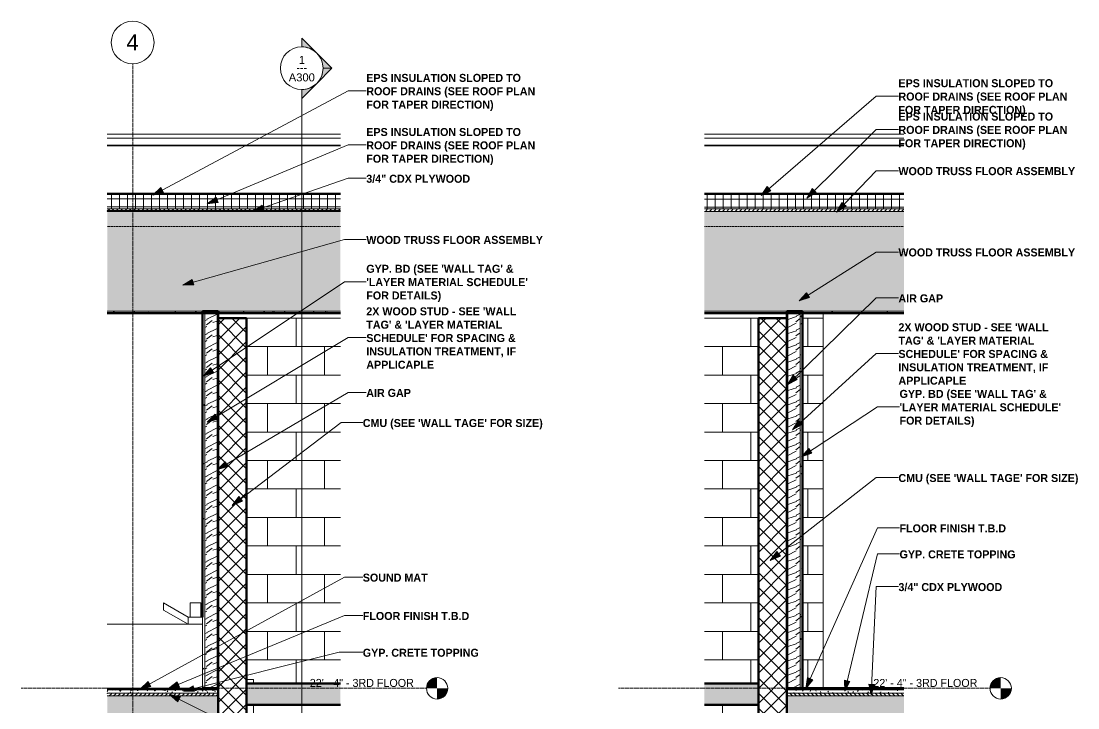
# Model space of a CAD drawing. Header units: inches. Extents: x 2031 to 2895, y -160 to 455.
# Drawn here: x 2193.4 to 2490.4, y 262.5 to 455.4 of the extents above; entities that cross this region are included whole.
import ezdxf

# ---------------------------------------------------------------- set-up
doc = ezdxf.new("R2010")
doc.units = ezdxf.units.IN
doc.header["$MEASUREMENT"] = 0
doc.linetypes.add('Aligning Line 1_8_', pattern=[0.25, 0.125, -0.125])
doc.linetypes.add('Grid Line 1_2_', pattern=[0.875, 0.5, -0.125, 0.125, -0.125])
for name, color, linetype, lineweight in [('0-2', 55, 'Continuous', 9), ('0-4', 50, 'Continuous', 5), ('A-FLOR-1', 8, 'Continuous', 5), ('A-FLOR-2', 31, 'Continuous', 5), ('A-FLOR-4', 192, 'Continuous', 70), ('A-FLOR-6', 9, 'Continuous', 18), ('A-FLOR-7', 250, 'Continuous', 70), ('A-FLOR-LEVL', 51, 'Continuous', 9), ('A-FLOR-LEVL-1', 51, 'Grid Line 1_2_', 9), ('A-FLOR-MCUT', 51, 'Continuous', 18), ('A-FLOR-PATT-1', 8, 'Continuous', 9), ('A-ROOF', 132, 'Continuous', 18), ('A-ROOF-1', 252, 'Continuous', 18), ('A-ROOF-2', 31, 'Continuous', 5), ('A-ROOF-3', 132, 'Continuous', 70), ('A-ROOF-PATT-1', 132, 'Continuous', 9), ('A-WALL-4', 135, 'Continuous', 18), ('A-WALL-7', 252, 'Continuous', 18), ('A-WALL-8', 250, 'Continuous', 70), ('A-WALL-9', 10, 'Continuous', 18), ('A-WALL-PATT-1', 55, 'Continuous', 9), ('A-WALL-PATT-3', 253, 'Continuous', 9), ('A-WALL-PATT-4', 7, 'Continuous', 9), ('A-WALL-PATT-5', 45, 'Continuous', 9), ('G-ANNO-SYMB', 111, 'Aligning Line 1_8_', 9), ('G-ANNO-SYMB-1', 111, 'Continuous', 9), ('G-ANNO-TEXT', 231, 'Continuous', 9), ('P-SANR-FIXT-1', 55, 'Continuous', 9), ('S-GRID-1', 1, 'Grid Line 1_2_', 9), ('S-GRID-IDEN', 1, 'Continuous', 9), ('S-STRS-1', 7, 'Continuous', 9)]:
    doc.layers.add(name, color=color, linetype=linetype, lineweight=lineweight)
doc.styles.add('Arial', font='arial.ttf', dxfattribs={"height": 2.25})
doc.styles.add('Arial_1', font='arial.ttf', dxfattribs={"height": 4.5})
doc.styles.add('Century Gothic', font='ufonts.com_century-gothic.ttf', dxfattribs={"height": 2.25})
doc.styles.add('Century Gothic_B', font='GOTHICB.TTF', dxfattribs={"height": 2.25})
pattern_1 = [(0, (2981.5303, 59.024), (0, 1.2), []), (315, (2981.5303, 59.024), (1.1992531, 0), [1.696, -1.696]), (45, (2981.5303, 59.024), (1.1992531, 0), [1.696, -1.696])]
pattern_2 = [(0, (3130.9578, 67.914), (0, 1.2), []), (315, (3130.9578, 67.914), (1.1992531, 0), [1.696, -1.696]), (45, (3130.9578, 67.914), (1.1992531, 0), [1.696, -1.696])]
pattern_3 = [(0, (2414.476, -52), (0, 8), []), (90, (2414.476, -52), (-8, 8), [8, -8])]

# ---------------------------------------------------------------- blocks, each defined once
blk = doc.blocks.new('Bath Tub - Maestro - 60_x30_-1352617-WALL SECTION - NORTH_SOUTH - LOOKING WEST - Callout 3')
at = {"layer": 'P-SANR-FIXT-1'}
for p, q in [((2509.01, 24), (2509.01, 22)), ((2515.95, 20), (2509.01, 24)), ((2516.45, 24), (2516.45, 20)), ((2516.45, 24), (2519.45, 24)), ((2519.45, 20), (2519.45, 24)), ((2509.01, 22), (2515.95, 18)), ((2493.16, 18), (2519.95, 18)), ((2515.95, 20), (2519.95, 20)), ((2515.95, 20), (2515.95, 18)), ((2519.95, 18), (2519.95, 20)), ((2519.95, 0), (2519.95, 18)), ((2519.95, 0), (2493.16, 0))]:
    blk.add_line(p, q, dxfattribs=at)
blk = doc.blocks.new('CTR - 1st Phase - Unit Layouts_rvt-2-WALL SECTION - NORTH_SOUTH - LOOKING WEST - Callout 3')
at = {"layer": '0-2'}
for p in [(0, 268), (0, 136), (0, 0)]:
    blk.add_blockref('Bath Tub - Maestro - 60_x30_-1352617-WALL SECTION - NORTH_SOUTH - LOOKING WEST - Callout 3', p, dxfattribs=at)
blk = doc.blocks.new('CTR - 1st Phase - Common Walls_rvt-2-WALL SECTION - NORTH_SOUTH - LOOKING WEST - Callout 3')
at = {"layer": 'A-WALL-7'}
blk.add_hatch(color=256, dxfattribs=at).paths.add_polyline_path([(2524.32, 268), (2524.32, 373.37), (2524.07, 373.37), (2524.07, 268)], flags=0)
at = {"layer": 'A-WALL-PATT-3'}
h = blk.add_hatch(dxfattribs=at)
h.set_pattern_fill('FP_16', color=256, style=0, pattern_type=2)
h.set_pattern_definition([(216.87, (3258.706, 63.023), (11.9951857, 7.9964214), [1.999, -17.993]), (206.565, (3261.105, 61.823), (-3.998093, -3.998086), [4.47, -4.47]), (198.435, (3261.105, 59.824), (-7.9970804, -3.9980748), [2.529, -10.115])])
h.paths.add_polyline_path([(2520.57, 268), (2524.07, 268), (2524.07, 373.37), (2520.57, 373.37), (2520.57, 272.39)], flags=0)
at = {"layer": 'A-WALL-PATT-4'}
h = blk.add_hatch(dxfattribs=at)
h.set_pattern_fill('FP_1', color=256, style=0, pattern_type=2)
h.set_pattern_definition([(0, (3257.106, 59.024), (7.68, 1.92), [0.317, -5.443, 0.317, -5.443, -30.72]), (0, (3257.106, 59.024), (7.68, 1.92), [-11.52, 0.317, -11.203, 0.317, -5.443, -13.44]), (0, (3257.106, 59.024), (7.68, 1.92), [-28.8, 0.317, -3.523, 0.317, -9.283]), (120, (3259.986, 59.984), (-5.502769, 5.691075), [0.317, -5.443, 0.317, -5.443, -30.72]), (120, (3259.986, 59.984), (-5.502769, 5.691075), [-11.52, 0.317, -11.203, 0.317, -5.443, -13.44]), (120, (3259.986, 59.984), (-5.502769, 5.691075), [-28.8, 0.317, -3.523, 0.317, -9.283]), (240, (3260.946, 63.824), (-2.177231, -7.611075), [0.317, -5.443, 0.317, -5.443, -30.72]), (240, (3260.946, 63.824), (-2.177231, -7.611075), [-11.52, 0.317, -11.203, 0.317, -5.443, -13.44]), (240, (3260.946, 63.824), (-2.177231, -7.611075), [-28.8, 0.317, -3.523, 0.317, -9.283])])
h.paths.add_polyline_path([(2519.95, 268), (2520.57, 268), (2520.57, 373.37), (2519.95, 373.37), (2519.95, 268.73)], flags=0)
at = {"layer": 'A-WALL-8'}
for p, q in [((2519.95, 374), (2519.95, 288)), ((2524.32, 374), (2519.95, 374)), ((2524.32, 268), (2524.32, 374)), ((2519.95, 268), (2524.32, 268))]:
    blk.add_line(p, q, dxfattribs=at)
at = {"layer": 'A-WALL-9'}
for p, q in [((2520.57, 268), (2520.57, 374)), ((2524.07, 268), (2524.07, 374))]:
    blk.add_line(p, q, dxfattribs=at)
blk = doc.blocks.new('CTR - 1st Phase -Stairs _ Elevators_rvt-2-WALL SECTION - NORTH_SOUTH - LOOKING WEST - Callout 3')
at = {"layer": 'A-FLOR-6'}
blk.add_hatch(color=256, dxfattribs=at).paths.add_polyline_path([(2558.7, 263.37), (2558.7, 269.37), (2532.32, 269.37), (2532.32, 263.37)], flags=0)
at = {"layer": 'A-WALL-PATT-5'}
h = blk.add_hatch(dxfattribs=at)
h.set_pattern_fill('FP_18', color=256, style=0, pattern_type=2)
h.set_pattern_definition([(45, (3257.106, 59.024), (-2.12132, 2.12132), []), (135, (3257.106, 59.024), (-2.12132, -2.12132), [])])
h.paths.add_polyline_path([(2532.32, -4), (2532.32, 372), (2524.32, 372), (2524.32, -4), (2525.93, -4)], flags=0)
at = {"layer": 'A-FLOR-7'}
for p, q in [((2558.7, 269.37), (2532.32, 269.37)), ((2532.32, 269.37), (2532.32, 263.37)), ((2532.32, 263.37), (2558.7, 263.37))]:
    blk.add_line(p, q, dxfattribs=at)
at = {"layer": 'A-WALL-8'}
for p, q in [((2532.32, 372), (2524.32, 372)), ((2524.32, 372), (2524.32, -4)), ((2532.32, -4), (2532.32, 372))]:
    blk.add_line(p, q, dxfattribs=at)
at = {"layer": 'S-STRS-1'}
for p, q in [((2534.32, 270.46), (2532.32, 270.46)), ((2534.32, 269.37), (2534.32, 270.46)), ((2534.32, 260), (2534.32, 263.37))]:
    blk.add_line(p, q, dxfattribs=at)
blk = doc.blocks.new('Basic Wall _ EXT - FIBER CEMENT - SMALL - ___-2145937-WALL SECTION - NORTH_SOUTH - LOOKING WEST - Callout 3')
at = {"layer": 'A-WALL-4'}
for p, q in [((2558.7, 423.66), (2493.16, 423.66)), ((2493.16, 422.6), (2558.7, 422.6)), ((2493.16, 420.57), (2558.7, 420.57)), ((2493.16, 420.42), (2558.7, 420.42))]:
    blk.add_line(p, q, dxfattribs=at)
blk = doc.blocks.new('CTR - 1st Phase - Common Walls_rvt-3-WALL SECTION - NORTH_SOUTH - LOOKING WEST - Callout 4')
at = {"layer": 'A-WALL-7'}
blk.add_hatch(color=256, dxfattribs=at).paths.add_polyline_path([(2636.57, 268), (2636.57, 373.37), (2636.32, 373.37), (2636.32, 268)], flags=0)
at = {"layer": 'A-WALL-PATT-3'}
h = blk.add_hatch(dxfattribs=at)
h.set_pattern_fill('FP_23', color=256, style=0, pattern_type=2)
h.set_pattern_definition([(216.87, (3360.318, 71.912), (11.9951857, 7.9964214), [1.999, -17.993]), (206.565, (3362.717, 70.713), (-3.998093, -3.998086), [4.47, -4.47]), (198.435, (3362.717, 68.714), (-7.9970804, -3.9980748), [2.529, -10.115])])
h.paths.add_polyline_path([(2640.07, 268), (2640.07, 373.37), (2636.57, 373.37), (2636.57, 268), (2639.63, 268)], flags=0)
at = {"layer": 'A-WALL-PATT-4'}
h = blk.add_hatch(dxfattribs=at)
h.set_pattern_fill('FP_19', color=256, style=0, pattern_type=2)
h.set_pattern_definition([(0, (3358.718, 67.914), (7.68, 1.92), [0.317, -5.443, 0.317, -5.443, -30.72]), (0, (3358.718, 67.914), (7.68, 1.92), [-11.52, 0.317, -11.203, 0.317, -5.443, -13.44]), (0, (3358.718, 67.914), (7.68, 1.92), [-28.8, 0.317, -3.523, 0.317, -9.283]), (120, (3361.598, 68.874), (-5.502769, 5.691075), [0.317, -5.443, 0.317, -5.443, -30.72]), (120, (3361.598, 68.874), (-5.502769, 5.691075), [-11.52, 0.317, -11.203, 0.317, -5.443, -13.44]), (120, (3361.598, 68.874), (-5.502769, 5.691075), [-28.8, 0.317, -3.523, 0.317, -9.283]), (240, (3362.558, 72.714), (-2.177231, -7.611075), [0.317, -5.443, 0.317, -5.443, -30.72]), (240, (3362.558, 72.714), (-2.177231, -7.611075), [-11.52, 0.317, -11.203, 0.317, -5.443, -13.44]), (240, (3362.558, 72.714), (-2.177231, -7.611075), [-28.8, 0.317, -3.523, 0.317, -9.283])])
h.paths.add_polyline_path([(2640.07, 268), (2640.7, 268), (2640.7, 373.37), (2640.07, 373.37), (2640.07, 282.97)], flags=0)
at = {"layer": 'A-WALL-8'}
for p, q in [((2640.7, 374), (2636.32, 374)), ((2636.32, 374), (2636.32, 268)), ((2640.7, 268), (2640.7, 374)), ((2636.32, 268), (2640.7, 268))]:
    blk.add_line(p, q, dxfattribs=at)
at = {"layer": 'A-WALL-9'}
for p, q in [((2636.57, 374), (2636.57, 268)), ((2640.07, 374), (2640.07, 268))]:
    blk.add_line(p, q, dxfattribs=at)
blk = doc.blocks.new('CTR - 1st Phase -Stairs _ Elevators_rvt-3-WALL SECTION - NORTH_SOUTH - LOOKING WEST - Callout 4')
at = {"layer": 'A-FLOR-6'}
blk.add_hatch(color=256, dxfattribs=at).paths.add_polyline_path([(2628.32, 263.37), (2628.32, 269.37), (2613.19, 269.37), (2613.19, 263.37)], flags=0)
at = {"layer": 'A-WALL-PATT-5'}
h = blk.add_hatch(dxfattribs=at)
h.set_pattern_fill('FP_26', color=256, style=0, pattern_type=2)
h.set_pattern_definition([(45, (3358.718, 67.914), (-2.12132, 2.12132), []), (135, (3358.718, 67.914), (-2.12132, -2.12132), [])])
h.paths.add_polyline_path([(2636.32, -4), (2636.32, 372), (2628.32, 372), (2628.32, -4)], flags=0)
at = {"layer": 'A-FLOR-7'}
for p, q in [((2628.32, 269.37), (2613.19, 269.37)), ((2628.32, 263.37), (2628.32, 269.37)), ((2613.19, 263.37), (2628.32, 263.37))]:
    blk.add_line(p, q, dxfattribs=at)
at = {"layer": 'A-WALL-8'}
for p, q in [((2636.32, 372), (2628.32, 372)), ((2628.32, 372), (2628.32, -4)), ((2636.32, -4), (2636.32, 372))]:
    blk.add_line(p, q, dxfattribs=at)
blk = doc.blocks.new('Basic Wall _ EXT - FIBER CEMENT - SMALL - ___-2145937-WALL SECTION - NORTH_SOUTH - LOOKING WEST - Callout 4')
at = {"layer": 'A-WALL-4'}
for p, q in [((2669.24, 423.66), (2613.19, 423.66)), ((2613.19, 422.6), (2669.24, 422.6)), ((2613.19, 420.57), (2669.24, 420.57)), ((2613.19, 420.42), (2669.24, 420.42))]:
    blk.add_line(p, q, dxfattribs=at)
blk = doc.blocks.new('Level - Level Head - Circle-50818-WALL SECTION - NORTH_SOUTH - LOOKING WEST - Callout 3')
at = {"layer": 'A-FLOR-LEVL'}
h = blk.add_hatch(color=256, dxfattribs=at)
edge = h.paths.add_edge_path(flags=0)
edge.add_line((2585.88, 0), (2582.88, 0))
edge.add_arc((2585.88, 0), 3, 90, 180, ccw=False)
edge.add_line((2585.88, 3), (2585.88, 0))
h = blk.add_hatch(color=256, dxfattribs=at)
edge = h.paths.add_edge_path(flags=0)
edge.add_line((2585.88, -3), (2585.88, 0))
edge.add_line((2585.88, 0), (2588.88, 0))
edge.add_arc((2585.88, 0), 3, 270, 360, ccw=False)
blk.add_circle((2585.88, 0), 3, dxfattribs=at)
blk = doc.blocks.new('Section - Section Head - Filled-22785-WALL SECTION - NORTH_SOUTH - LOOKING WEST - Callout 3')
at = {"layer": 'G-ANNO-SYMB-1'}
h = blk.add_hatch(color=256, dxfattribs=at)
edge = h.paths.add_edge_path(flags=0)
edge.add_line((2551.85, -147.38), (2547.82, -143.35))
edge.add_line((2547.82, -143.35), (2547.82, -145.83))
edge.add_arc((2547.82, -151.84), 6.01, 47.9216, 90, ccw=False)
h = blk.add_hatch(color=256, dxfattribs=at)
edge = h.paths.add_edge_path(flags=0)
edge.add_arc((2547.82, -151.84), 6, 0, 45, ccw=False)
edge.add_line((2553.82, -151.84), (2556.31, -151.84))
edge.add_line((2556.31, -151.84), (2552.06, -147.6))
h = blk.add_hatch(color=256, dxfattribs=at)
edge = h.paths.add_edge_path(flags=0)
edge.add_line((2552.06, -156.08), (2556.31, -151.84))
edge.add_line((2556.31, -151.84), (2553.82, -151.84))
edge.add_arc((2547.82, -151.84), 6, 315, 360, ccw=False)
h = blk.add_hatch(color=256, dxfattribs=at)
edge = h.paths.add_edge_path(flags=0)
edge.add_arc((2547.82, -151.84), 6.01, 270, 312.0784, ccw=False)
edge.add_line((2547.82, -157.85), (2547.82, -160.32))
edge.add_line((2547.82, -160.32), (2551.85, -156.3))
for p, q in [((2547.82, -145.83), (2547.82, -143.35)), ((2547.82, -143.35), (2551.85, -147.38)), ((2552.06, -147.6), (2556.31, -151.84)), ((2556.31, -151.84), (2552.06, -156.08)), ((2553.82, -151.84), (2556.31, -151.84)), ((2556.31, -151.84), (2553.82, -151.84)), ((2551.85, -156.3), (2547.82, -160.32)), ((2547.82, -160.32), (2547.82, -157.85))]:
    blk.add_line(p, q, dxfattribs=at)
for centre, radius, start, end in [((2547.82, -151.85), 6, 90, 270), ((2547.82, -151.84), 6.01, 47.9216, 90), ((2547.82, -151.85), 6, 270, 90), ((2547.82, -151.84), 6, 360, 45), ((2547.82, -151.84), 6, 315, 360), ((2547.82, -151.84), 6.01, 270, 312.0784)]:
    blk.add_arc(centre, radius, start, end, dxfattribs=at)
blk = doc.blocks.new('Grid - Grid Head - Circle-50561-WALL SECTION - NORTH_SOUTH - LOOKING WEST - Callout 3')
at = {"layer": 'S-GRID-IDEN'}
for start, end in [(0, 180), (180, 0)]:
    blk.add_arc((2500.32, 449.44), 6, start, end, dxfattribs=at)
blk = doc.blocks.new('Level - Level Head - Circle-50818-WALL SECTION - NORTH_SOUTH - LOOKING WEST - Callout 4')
at = {"layer": 'A-FLOR-LEVL'}
h = blk.add_hatch(color=256, dxfattribs=at)
edge = h.paths.add_edge_path(flags=0)
edge.add_line((2696.42, 0), (2693.42, 0))
edge.add_arc((2696.42, 0), 3, 90, 180, ccw=False)
edge.add_line((2696.42, 3), (2696.42, 0))
h = blk.add_hatch(color=256, dxfattribs=at)
edge = h.paths.add_edge_path(flags=0)
edge.add_line((2696.42, -3), (2696.42, 0))
edge.add_line((2696.42, 0), (2699.42, 0))
edge.add_arc((2696.42, 0), 3, 270, 360, ccw=False)
blk.add_circle((2696.42, 0), 3, dxfattribs=at)

msp = doc.modelspace()

# ---------------------------------------------------------------- hatches: boundary and pattern name
at = {"layer": 'A-FLOR-1'}
for points in [[(2248.5, 267.62), (2248.75, 267.62), (2248.75, 267.87), (2217.58, 267.87), (2217.58, 267.62), (2247.15, 267.62)], [(2410.16, 267.62), (2441.48, 267.63), (2441.48, 267.87), (2408.56, 267.87), (2408.56, 267.62), (2408.81, 267.62)]]:
    msp.add_hatch(color=256, dxfattribs=at).paths.add_polyline_path(points, flags=0)
at = {"layer": 'A-FLOR-2'}
for points in [[(2247.15, 241.87), (2248.75, 241.87), (2248.75, 265.87), (2217.58, 265.87), (2217.58, 241.87)], [(2408.56, 241.87), (2441.48, 241.87), (2441.48, 265.87), (2408.56, 265.87), (2408.56, 246.97)]]:
    msp.add_hatch(color=256, dxfattribs=at).paths.add_polyline_path(points, flags=0)
at = {"layer": 'A-FLOR-PATT-1'}
h = msp.add_hatch(dxfattribs=at)
h.set_pattern_fill('FP_2', color=256, style=0, pattern_type=2)
h.set_pattern_definition([(0, (2981.5303, 59.024), (3.84, 0.96), [0.317, -2.563, 0.317, -2.563, -15.36]), (0, (2981.5303, 59.024), (3.84, 0.96), [-5.76, 0.317, -5.443, 0.317, -2.563, -6.72]), (0, (2981.5303, 59.024), (3.84, 0.96), [-14.4, 0.317, -1.603, 0.317, -4.483]), (120, (2982.9703, 59.504), (-2.7513844, 2.8455376), [0.317, -2.563, 0.317, -2.563, -15.36]), (120, (2982.9703, 59.504), (-2.7513844, 2.8455376), [-5.76, 0.317, -5.443, 0.317, -2.563, -6.72]), (120, (2982.9703, 59.504), (-2.7513844, 2.8455376), [-14.4, 0.317, -1.603, 0.317, -4.483]), (240, (2983.4503, 61.424), (-1.0886156, -3.8055376), [0.317, -2.563, 0.317, -2.563, -15.36]), (240, (2983.4503, 61.424), (-1.0886156, -3.8055376), [-5.76, 0.317, -5.443, 0.317, -2.563, -6.72]), (240, (2983.4503, 61.424), (-1.0886156, -3.8055376), [-14.4, 0.317, -1.603, 0.317, -4.483])])
h.paths.add_polyline_path([(2247.15, 266.62), (2248.75, 266.62), (2248.75, 267.62), (2217.58, 267.62), (2217.58, 266.62), (2245, 266.62)], flags=0)
h = msp.add_hatch(dxfattribs=at)
h.set_pattern_fill('FP_20', color=256, style=0, pattern_type=2)
h.set_pattern_definition([(0, (3130.9578, 67.914), (3.84, 0.96), [0.317, -2.563, 0.317, -2.563, -15.36]), (0, (3130.9578, 67.914), (3.84, 0.96), [-5.76, 0.317, -5.443, 0.317, -2.563, -6.72]), (0, (3130.9578, 67.914), (3.84, 0.96), [-14.4, 0.317, -1.603, 0.317, -4.483]), (120, (3132.3978, 68.394), (-2.7513844, 2.8455376), [0.317, -2.563, 0.317, -2.563, -15.36]), (120, (3132.3978, 68.394), (-2.7513844, 2.8455376), [-5.76, 0.317, -5.443, 0.317, -2.563, -6.72]), (120, (3132.3978, 68.394), (-2.7513844, 2.8455376), [-14.4, 0.317, -1.603, 0.317, -4.483]), (240, (3132.8778, 70.314), (-1.0886156, -3.8055376), [0.317, -2.563, 0.317, -2.563, -15.36]), (240, (3132.8778, 70.314), (-1.0886156, -3.8055376), [-5.76, 0.317, -5.443, 0.317, -2.563, -6.72]), (240, (3132.8778, 70.314), (-1.0886156, -3.8055376), [-14.4, 0.317, -1.603, 0.317, -4.483])])
h.paths.add_polyline_path([(2408.56, 266.62), (2441.48, 266.62), (2441.48, 267.62), (2408.56, 267.62)], flags=0)
h = msp.add_hatch(dxfattribs=at)
h.set_pattern_fill('FP_3', color=256, style=0, pattern_type=2)
h.set_pattern_definition(pattern_1)
h.paths.add_polyline_path([(2217.58, 265.87), (2248.75, 265.87), (2248.75, 266.62), (2217.58, 266.62), (2217.58, 266.57)], flags=0)
h = msp.add_hatch(dxfattribs=at)
h.set_pattern_fill('FP_21', color=256, style=0, pattern_type=2)
h.set_pattern_definition(pattern_2)
h.paths.add_polyline_path([(2408.56, 265.87), (2441.48, 265.87), (2441.48, 266.62), (2408.56, 266.62)], flags=0)
at = {"layer": 'A-ROOF-1'}
for points in [[(2217.58, 406.7), (2283.12, 406.7), (2283.12, 406.95), (2217.58, 406.95)], [(2413.45, 406.7), (2441.48, 406.7), (2441.48, 406.95), (2385.43, 406.95), (2385.43, 406.7)]]:
    msp.add_hatch(color=256, dxfattribs=at).paths.add_polyline_path(points, flags=0)
at = {"layer": 'A-ROOF-2'}
for points in [[(2283.12, 374), (2283.12, 401.95), (2217.58, 401.95), (2217.58, 374)], [(2441.48, 374), (2441.48, 401.95), (2385.43, 401.95), (2385.43, 374)]]:
    msp.add_hatch(color=256, dxfattribs=at).paths.add_polyline_path(points, flags=0)
at = {"layer": 'A-ROOF-PATT-1'}
h = msp.add_hatch(dxfattribs=at)
h.set_pattern_fill('FP_7', color=256, style=0, pattern_type=2)
h.set_pattern_definition([(0, (2981.5303, 59.024), (0, 2.25), []), (90, (2981.5303, 59.024), (-2.25, 1e-16), [])])
h.paths.add_polyline_path([(2250.35, 402.7), (2283.12, 402.7), (2283.12, 406.7), (2217.58, 406.7), (2217.58, 402.7)], flags=0)
h = msp.add_hatch(dxfattribs=at)
h.set_pattern_fill('FP_24', color=256, style=0, pattern_type=2)
h.set_pattern_definition([(0, (3130.9578, 67.914), (0, 2.25), []), (90, (3130.9578, 67.914), (-2.25, 1e-16), [])])
h.paths.add_polyline_path([(2413.45, 402.7), (2441.48, 402.7), (2441.48, 406.7), (2385.43, 406.7), (2385.43, 402.7)], flags=0)
h = msp.add_hatch(dxfattribs=at)
h.set_pattern_fill('FP_3', color=256, style=0, pattern_type=2)
h.set_pattern_definition(pattern_1)
h.paths.add_polyline_path([(2283.12, 401.95), (2283.12, 402.7), (2217.58, 402.7), (2217.58, 401.95), (2250.35, 401.95)], flags=0)
h = msp.add_hatch(dxfattribs=at)
h.set_pattern_fill('FP_21', color=256, style=0, pattern_type=2)
h.set_pattern_definition(pattern_2)
h.paths.add_polyline_path([(2441.48, 401.95), (2441.48, 402.7), (2385.43, 402.7), (2385.43, 401.95), (2413.45, 401.95)], flags=0)
h = msp.add_hatch(dxfattribs=at)
h.set_pattern_fill('FP_1', color=256, style=0, pattern_type=2)
h.set_pattern_definition([(0, (2981.5303, 59.024), (7.68, 1.92), [0.317, -5.443, 0.317, -5.443, -30.72]), (0, (2981.5303, 59.024), (7.68, 1.92), [-11.52, 0.317, -11.203, 0.317, -5.443, -13.44]), (0, (2981.5303, 59.024), (7.68, 1.92), [-28.8, 0.317, -3.523, 0.317, -9.283]), (120, (2984.4103, 59.984), (-5.5027688, 5.691075), [0.317, -5.443, 0.317, -5.443, -30.72]), (120, (2984.4103, 59.984), (-5.5027688, 5.691075), [-11.52, 0.317, -11.203, 0.317, -5.443, -13.44]), (120, (2984.4103, 59.984), (-5.5027688, 5.691075), [-28.8, 0.317, -3.523, 0.317, -9.283]), (240, (2985.3703, 63.824), (-2.1772312, -7.611075), [0.317, -5.443, 0.317, -5.443, -30.72]), (240, (2985.3703, 63.824), (-2.1772312, -7.611075), [-11.52, 0.317, -11.203, 0.317, -5.443, -13.44]), (240, (2985.3703, 63.824), (-2.1772312, -7.611075), [-28.8, 0.317, -3.523, 0.317, -9.283])])
h.paths.add_polyline_path([(2247.15, 373.37), (2283.12, 373.37), (2283.12, 374), (2217.58, 374), (2217.58, 373.37), (2245, 373.37)], flags=0)
h = msp.add_hatch(dxfattribs=at)
h.set_pattern_fill('FP_19', color=256, style=0, pattern_type=2)
h.set_pattern_definition([(0, (3130.9578, 67.914), (7.68, 1.92), [0.317, -5.443, 0.317, -5.443, -30.72]), (0, (3130.9578, 67.914), (7.68, 1.92), [-11.52, 0.317, -11.203, 0.317, -5.443, -13.44]), (0, (3130.9578, 67.914), (7.68, 1.92), [-28.8, 0.317, -3.523, 0.317, -9.283]), (120, (3133.8378, 68.874), (-5.502769, 5.691075), [0.317, -5.443, 0.317, -5.443, -30.72]), (120, (3133.8378, 68.874), (-5.502769, 5.691075), [-11.52, 0.317, -11.203, 0.317, -5.443, -13.44]), (120, (3133.8378, 68.874), (-5.502769, 5.691075), [-28.8, 0.317, -3.523, 0.317, -9.283]), (240, (3134.7978, 72.714), (-2.177231, -7.611075), [0.317, -5.443, 0.317, -5.443, -30.72]), (240, (3134.7978, 72.714), (-2.177231, -7.611075), [-11.52, 0.317, -11.203, 0.317, -5.443, -13.44]), (240, (3134.7978, 72.714), (-2.177231, -7.611075), [-28.8, 0.317, -3.523, 0.317, -9.283])])
h.paths.add_polyline_path([(2441.48, 373.37), (2441.48, 374), (2385.43, 374), (2385.43, 373.37), (2410.16, 373.37)], flags=0)
at = {"layer": 'A-WALL-PATT-1'}
h = msp.add_hatch(dxfattribs=at)
h.set_pattern_fill('FP_17', color=256, style=0, pattern_type=2)
h.set_pattern_definition([(0, (2366.66, -52), (0, 8), []), (90, (2366.66, -52), (-8, 8), [8, -8])])
h.paths.add_polyline_path([(2242.84, -17), (2283.12, -17), (2283.12, -16), (2242.84, -16), (2242.84, -16.56)], flags=0)
h.paths.add_polyline_path([(2259.15, 0), (2283.12, 0), (2283.12, 12), (2266.35, 12), (2266.35, 48), (2283.12, 48), (2283.12, 59.57), (2256.75, 59.57), (2256.75, 0)], flags=0)
h.paths.add_polyline_path([(2258.75, 137.37), (2283.12, 137.37), (2283.12, 197), (2256.75, 197), (2256.75, 138.7), (2258.75, 138.7)], flags=0)
h.paths.add_polyline_path([(2258.75, 269.37), (2283.12, 269.37), (2283.12, 372), (2256.75, 372), (2256.75, 270.46), (2258.75, 270.46)], flags=0)
h = msp.add_hatch(dxfattribs=at)
h.set_pattern_fill('FP_17', color=256, style=0, pattern_type=2)
h.set_pattern_definition(pattern_3)
h.paths.add_polyline_path([(2414.48, -17), (2414.48, -16), (2385.43, -16), (2385.43, -17), (2400.56, -17)], flags=0)
h.paths.add_polyline_path([(2413.45, 0), (2414.48, 0), (2414.48, 109.75), (2410.16, 109.75), (2410.16, 120), (2408.56, 120), (2408.56, 0), (2411.19, 0)], flags=0)
h.paths.add_polyline_path([(2385.43, 71.57), (2400.56, 71.57), (2400.56, 131.37), (2385.43, 131.37), (2385.43, 102.95)], flags=0)
h.paths.add_polyline_path([(2400.56, 209), (2400.56, 263.37), (2385.43, 263.37), (2385.43, 209), (2398.56, 209)], flags=0)
h.paths.add_polyline_path([(2385.43, 269.37), (2400.56, 269.37), (2400.56, 372), (2385.43, 372), (2385.43, 282.97)], flags=0)
h = msp.add_hatch(dxfattribs=at)
h.set_pattern_fill('FP_17', color=256, style=0, pattern_type=2)
h.set_pattern_definition(pattern_3)
h.paths.add_polyline_path([(2418.79, 109.75), (2418.79, 120), (2410.16, 120), (2410.16, 109.75), (2414.48, 109.75)], flags=0)
h.paths.add_polyline_path([(2418.79, 136), (2418.79, 240.75), (2412.94, 240.74), (2412.94, 136), (2417.93, 136)], flags=0)
h.paths.add_polyline_path([(2413.58, 268), (2418.79, 268), (2418.79, 373.25), (2412.94, 373.25), (2412.94, 268)], flags=0)
at = {"layer": 'G-ANNO-TEXT'}
for points in [[(2230.42, 406.55), (2233.44, 407.26), (2232.69, 408.68)], [(2401.32, 406.41), (2404.11, 407.77), (2403.06, 408.98)], [(2414.15, 405.72), (2416.85, 407.25), (2415.73, 408.4)], [(2245.72, 404.11), (2248.8, 404.53), (2248.18, 406.01)], [(2422.54, 401.81), (2425.2, 403.42), (2424.04, 404.53)], [(2258.59, 402.04), (2261.69, 402.26), (2261.16, 403.78)], [(2238.82, 381.27), (2241.92, 381.31), (2241.49, 382.85)], [(2411.99, 376.87), (2414.95, 377.79), (2414.09, 379.15)], [(2244.54, 355.71), (2247.48, 356.7), (2246.59, 358.04)], [(2408.74, 353.27), (2411.45, 354.8), (2410.32, 355.95)], [(2245.72, 342.75), (2248.7, 343.61), (2247.88, 344.99)], [(2410.15, 340.66), (2412.91, 342.08), (2411.83, 343.27)], [(2412.66, 333.05), (2415.61, 334.02), (2414.72, 335.37)], [(2248.56, 329.45), (2251.56, 330.28), (2250.74, 331.67)], [(2252.7, 319.39), (2255.58, 320.57), (2254.61, 321.85)], [(2403.89, 303.94), (2406.75, 305.15), (2405.76, 306.42)], [(2413.89, 267.97), (2415.85, 270.38), (2414.38, 271.03)], [(2424.84, 267.17), (2426.31, 269.91), (2424.75, 270.28)], [(2226.83, 267.81), (2229.85, 268.55), (2229.07, 269.96)], [(2234.81, 267.92), (2237.89, 268.32), (2237.27, 269.81)], [(2239.05, 267.22), (2242.15, 267.17), (2241.76, 268.73)], [(2432.27, 266.14), (2433.21, 269.1), (2431.61, 269.18)], [(2235.09, 266.31), (2237.42, 264.25), (2238.14, 265.69)]]:
    msp.add_hatch(color=256, dxfattribs=at).paths.add_polyline_path(points, flags=0)

# ---------------------------------------------------------------- linework, layer by layer
at = {"layer": 'A-FLOR-4'}
for p, q in [((2248.75, 268), (2244.37, 268)), ((2248.75, 240.75), (2248.75, 268)), ((2441.48, 268), (2408.56, 268)), ((2408.56, 268), (2408.56, 240.75))]:
    msp.add_line(p, q, dxfattribs=at)
at = {"layer": 'A-FLOR-LEVL-1'}
for p, q in [((2193.4, 268), (2307.31, 268)), ((2361.26, 268), (2465.66, 268))]:
    msp.add_line(p, q, dxfattribs=at)
at = {"layer": 'A-FLOR-MCUT'}
for p, q in [((2248.75, 267.87), (2217.58, 267.87)), ((2248.75, 267.62), (2217.58, 267.62)), ((2441.48, 267.87), (2408.56, 267.87)), ((2441.48, 267.62), (2408.56, 267.62)), ((2248.75, 266.62), (2217.58, 266.62)), ((2248.75, 265.87), (2217.58, 265.87)), ((2441.48, 266.62), (2408.56, 266.62)), ((2441.48, 265.87), (2408.56, 265.87))]:
    msp.add_line(p, q, dxfattribs=at)
at = {"layer": 'A-ROOF'}
for p, q in [((2283.12, 406.7), (2217.58, 406.7)), ((2441.48, 406.7), (2385.43, 406.7)), ((2283.12, 402.7), (2217.58, 402.7)), ((2283.12, 401.95), (2217.58, 401.95)), ((2441.48, 402.7), (2385.43, 402.7)), ((2441.48, 401.95), (2385.43, 401.95)), ((2217.58, 374), (2283.12, 374)), ((2385.43, 374), (2441.48, 374))]:
    msp.add_line(p, q, dxfattribs=at)
at = {"layer": 'A-ROOF-3'}
for p, q in [((2283.12, 406.95), (2217.58, 406.95)), ((2441.48, 406.95), (2385.43, 406.95)), ((2217.58, 373.37), (2283.12, 373.37)), ((2385.43, 373.37), (2441.48, 373.37))]:
    msp.add_line(p, q, dxfattribs=at)
at = {"layer": 'A-WALL-4'}
for p, q in [((2283.12, 372), (2256.75, 372)), ((2400.56, 372), (2385.43, 372)), ((2412.94, 373.25), (2418.79, 373.25)), ((2418.79, 373.25), (2418.79, 268))]:
    msp.add_line(p, q, dxfattribs=at)
at = {"layer": 'G-ANNO-SYMB'}
for p, q in [((2217.58, 397.76), (2283.12, 397.76)), ((2385.43, 397.76), (2441.48, 397.76))]:
    msp.add_line(p, q, dxfattribs=at)
at = {"layer": 'G-ANNO-SYMB-1'}
msp.add_line((2272.25, 436.19), (2272.25, -145.84), dxfattribs=at)
at = {"layer": 'G-ANNO-TEXT'}
for p, q in [((2230.42, 406.55), (2285.28, 435.86)), ((2285.28, 435.86), (2290.39, 435.86)), ((2401.32, 406.41), (2433.7, 434.38)), ((2433.7, 434.38), (2439.93, 434.38)), ((2414.15, 405.72), (2433.7, 425.01)), ((2433.7, 425.01), (2439.93, 425.01)), ((2245.72, 404.11), (2285.28, 420.66)), ((2285.28, 420.66), (2290.39, 420.66)), ((2422.54, 401.81), (2433.7, 413.42)), ((2433.7, 413.42), (2439.93, 413.42)), ((2258.59, 402.04), (2285.28, 411.28)), ((2285.28, 411.28), (2290.39, 411.28)), ((2232.69, 408.68), (2230.42, 406.55)), ((2230.42, 406.55), (2233.44, 407.26)), ((2233.44, 407.26), (2232.69, 408.68)), ((2403.06, 408.98), (2401.32, 406.41)), ((2401.32, 406.41), (2404.11, 407.77)), ((2404.11, 407.77), (2403.06, 408.98)), ((2415.73, 408.4), (2414.15, 405.72)), ((2414.15, 405.72), (2416.85, 407.25)), ((2416.85, 407.25), (2415.73, 408.4)), ((2248.18, 406.01), (2245.72, 404.11)), ((2245.72, 404.11), (2248.8, 404.53)), ((2248.8, 404.53), (2248.18, 406.01)), ((2424.04, 404.53), (2422.54, 401.81)), ((2425.2, 403.42), (2424.04, 404.53)), ((2261.16, 403.78), (2258.59, 402.04)), ((2258.59, 402.04), (2261.69, 402.26)), ((2261.69, 402.26), (2261.16, 403.78)), ((2422.54, 401.81), (2425.2, 403.42)), ((2238.82, 381.27), (2284.29, 394.1)), ((2284.29, 394.1), (2290.39, 394.1)), ((2411.99, 376.87), (2433.7, 390.58)), ((2433.7, 390.58), (2439.93, 390.58)), ((2241.49, 382.85), (2238.82, 381.27)), ((2238.82, 381.27), (2241.92, 381.31)), ((2241.92, 381.31), (2241.49, 382.85)), ((2244.54, 355.71), (2284.29, 382.24)), ((2284.29, 382.24), (2290.39, 382.24)), ((2408.74, 353.27), (2433.7, 377.68)), ((2414.09, 379.15), (2411.99, 376.87)), ((2411.99, 376.87), (2414.95, 377.79)), ((2414.95, 377.79), (2414.09, 379.15)), ((2433.7, 377.68), (2439.93, 377.68)), ((2245.72, 342.75), (2285.28, 366.53)), ((2285.28, 366.53), (2290.39, 366.53)), ((2410.15, 340.66), (2433.7, 362.07)), ((2433.7, 362.07), (2439.93, 362.07)), ((2246.59, 358.04), (2244.54, 355.71)), ((2244.54, 355.71), (2247.48, 356.7)), ((2247.48, 356.7), (2246.59, 358.04)), ((2410.32, 355.95), (2408.74, 353.27)), ((2408.74, 353.27), (2411.45, 354.8)), ((2411.45, 354.8), (2410.32, 355.95)), ((2248.56, 329.45), (2285.28, 351.12)), ((2285.28, 351.12), (2290.39, 351.12)), ((2247.88, 344.99), (2245.72, 342.75)), ((2248.7, 343.61), (2247.88, 344.99)), ((2412.66, 333.05), (2434.01, 347.09)), ((2434.01, 347.09), (2440.24, 347.09)), ((2245.72, 342.75), (2248.7, 343.61)), ((2252.7, 319.39), (2283.3, 342.65)), ((2283.3, 342.65), (2289.41, 342.65)), ((2411.83, 343.27), (2410.15, 340.66)), ((2410.15, 340.66), (2412.91, 342.08)), ((2412.91, 342.08), (2411.83, 343.27)), ((2414.72, 335.37), (2412.66, 333.05)), ((2412.66, 333.05), (2415.61, 334.02)), ((2415.61, 334.02), (2414.72, 335.37)), ((2250.74, 331.67), (2248.56, 329.45)), ((2248.56, 329.45), (2251.56, 330.28)), ((2251.56, 330.28), (2250.74, 331.67)), ((2403.89, 303.94), (2433.7, 327.2)), ((2433.7, 327.2), (2439.93, 327.2)), ((2254.61, 321.85), (2252.7, 319.39)), ((2255.58, 320.57), (2254.61, 321.85)), ((2252.7, 319.39), (2255.58, 320.57)), ((2413.89, 267.97), (2434.01, 313.06)), ((2434.01, 313.06), (2440.24, 313.06)), ((2405.76, 306.42), (2403.89, 303.94)), ((2406.75, 305.15), (2405.76, 306.42)), ((2403.89, 303.94), (2406.75, 305.15)), ((2424.84, 267.17), (2434.01, 305.76)), ((2434.01, 305.76), (2440.24, 305.76)), ((2226.83, 267.81), (2284.29, 299.23)), ((2284.29, 299.23), (2289.41, 299.23)), ((2432.27, 266.14), (2433.7, 296.57)), ((2433.7, 296.57), (2439.93, 296.57)), ((2234.81, 267.92), (2284.29, 288.45)), ((2284.29, 288.45), (2289.41, 288.45)), ((2239.05, 267.22), (2282.73, 278.12)), ((2282.73, 278.12), (2289.41, 278.12)), ((2414.38, 271.03), (2413.89, 267.97)), ((2413.89, 267.97), (2415.85, 270.38)), ((2415.85, 270.38), (2414.38, 271.03)), ((2426.31, 269.91), (2424.75, 270.28)), ((2424.75, 270.28), (2424.84, 267.17)), ((2229.07, 269.96), (2226.83, 267.81)), ((2226.83, 267.81), (2229.85, 268.55)), ((2229.85, 268.55), (2229.07, 269.96)), ((2237.27, 269.81), (2234.81, 267.92)), ((2234.81, 267.92), (2237.89, 268.32)), ((2237.89, 268.32), (2237.27, 269.81)), ((2241.76, 268.73), (2239.05, 267.22)), ((2242.15, 267.17), (2241.76, 268.73)), ((2424.84, 267.17), (2426.31, 269.91)), ((2433.21, 269.1), (2431.61, 269.18)), ((2431.61, 269.18), (2432.27, 266.14)), ((2432.27, 266.14), (2433.21, 269.1)), ((2235.09, 266.31), (2237.42, 264.25)), ((2238.14, 265.69), (2235.09, 266.31)), ((2235.09, 266.31), (2284.29, 241.82)), ((2237.42, 264.25), (2238.14, 265.69)), ((2239.05, 267.22), (2242.15, 267.17))]:
    msp.add_line(p, q, dxfattribs=at)
at = {"layer": 'S-GRID-1'}
msp.add_line((2224.75, -159.84), (2224.75, 443.44), dxfattribs=at)

# ---------------------------------------------------------------- block references
at = {"layer": '0-4'}
for name, p in [('CTR - 1st Phase - Common Walls_rvt-2-WALL SECTION - NORTH_SOUTH - LOOKING WEST - Callout 3', (-275.58, 0)), ('CTR - 1st Phase -Stairs _ Elevators_rvt-2-WALL SECTION - NORTH_SOUTH - LOOKING WEST - Callout 3', (-275.58, 0)), ('CTR - 1st Phase - Common Walls_rvt-3-WALL SECTION - NORTH_SOUTH - LOOKING WEST - Callout 4', (-227.76, 0)), ('CTR - 1st Phase -Stairs _ Elevators_rvt-3-WALL SECTION - NORTH_SOUTH - LOOKING WEST - Callout 4', (-227.76, 0)), ('CTR - 1st Phase - Unit Layouts_rvt-2-WALL SECTION - NORTH_SOUTH - LOOKING WEST - Callout 3', (-275.58, 0))]:
    msp.add_blockref(name, p, dxfattribs=at)
at = {"layer": 'A-FLOR-LEVL'}
for name, p in [('Level - Level Head - Circle-50818-WALL SECTION - NORTH_SOUTH - LOOKING WEST - Callout 3', (-275.58, 268)), ('Level - Level Head - Circle-50818-WALL SECTION - NORTH_SOUTH - LOOKING WEST - Callout 4', (-227.76, 268))]:
    msp.add_blockref(name, p, dxfattribs=at)
at = {"layer": 'A-WALL-4'}
for name, p in [('Basic Wall _ EXT - FIBER CEMENT - SMALL - ___-2145937-WALL SECTION - NORTH_SOUTH - LOOKING WEST - Callout 3', (-275.58, 0)), ('Basic Wall _ EXT - FIBER CEMENT - SMALL - ___-2145937-WALL SECTION - NORTH_SOUTH - LOOKING WEST - Callout 4', (-227.76, 0))]:
    msp.add_blockref(name, p, dxfattribs=at)
at = {"layer": 'G-ANNO-SYMB-1', "extrusion": (0, 0, -1), "rotation": 180}
msp.add_blockref('Section - Section Head - Filled-22785-WALL SECTION - NORTH_SOUTH - LOOKING WEST - Callout 3', (275.58, 290.35), dxfattribs=at)
at = {"layer": 'S-GRID-IDEN'}
msp.add_blockref('Grid - Grid Head - Circle-50561-WALL SECTION - NORTH_SOUTH - LOOKING WEST - Callout 3', (-275.58, 0), dxfattribs=at)

# ---------------------------------------------------------------- texts
at = {"layer": 'A-FLOR-LEVL', "char_height": 2.25, "width": 36.2842, "attachment_point": 1, "style": 'Century Gothic'}
for insert in [(2274.52, 270.64), (2432.88, 270.64)]:
    msp.add_mtext('22\' - 4" - 3RD FLOOR', dxfattribs=dict(at, insert=insert))
at = {"layer": 'G-ANNO-SYMB-1', "char_height": 2.25, "attachment_point": 1}
for s, insert, width, style in [('1', (2271.42, 445.66), 2.121, 'Arial'), ('A300', (2268.6, 440.76), 8.9385, 'Arial'), ('---', (2270.75, 443.54), 3.8632, 'Century Gothic')]:
    msp.add_mtext(s, dxfattribs=dict(at, insert=insert, width=width, style=style))
at = {"layer": 'G-ANNO-TEXT', "char_height": 2.25, "attachment_point": 1, "style": 'Century Gothic_B'}
for s, insert, width in [('EPS INSULATION SLOPED TO', (2290.39, 440.62), 50.0707), ('ROOF DRAINS (SEE ROOF PLAN', (2290.39, 436.87), 56.5095), ('EPS INSULATION SLOPED TO', (2439.93, 439.13), 50.0707), ('ROOF DRAINS (SEE ROOF PLAN', (2439.93, 435.38), 56.5095), ('FOR TAPER DIRECTION)', (2290.39, 433.12), 41.814), ('FOR TAPER DIRECTION)', (2439.93, 431.63), 41.814), ('EPS INSULATION SLOPED TO', (2439.93, 429.76), 50.0707), ('EPS INSULATION SLOPED TO', (2290.39, 425.41), 50.0707), ('ROOF DRAINS (SEE ROOF PLAN', (2439.93, 426.01), 56.5095), ('ROOF DRAINS (SEE ROOF PLAN', (2290.39, 421.66), 56.5095), ('FOR TAPER DIRECTION)', (2439.93, 422.26), 41.814), ('FOR TAPER DIRECTION)', (2290.39, 417.91), 41.814), ('WOOD TRUSS FLOOR ASSEMBLY', (2439.93, 414.42), 57.4942), ('3/4" CDX PLYWOOD', (2290.39, 412.28), 37.0417), ('WOOD TRUSS FLOOR ASSEMBLY', (2290.39, 395.11), 57.4942), ('WOOD TRUSS FLOOR ASSEMBLY', (2439.93, 391.58), 57.4942), ("GYP. BD (SEE 'WALL TAG' &", (2290.39, 386.99), 48.5557), ("'LAYER MATERIAL SCHEDULE'", (2290.39, 383.24), 51.6615), ('FOR DETAILS)', (2290.39, 379.49), 23.8612), ('AIR GAP', (2439.93, 378.68), 15.6045), ("2X WOOD STUD - SEE 'WALL", (2290.39, 375.03), 49.995), ("TAG' & 'LAYER MATERIAL", (2290.39, 371.28), 44.3895), ("2X WOOD STUD - SEE 'WALL", (2439.93, 370.57), 49.995), ("SCHEDULE' FOR SPACING &", (2290.39, 367.53), 50.0707), ("TAG' & 'LAYER MATERIAL", (2439.93, 366.82), 44.3895), ('INSULATION TREATMENT, IF', (2290.39, 363.78), 48.2527), ("SCHEDULE' FOR SPACING &", (2439.93, 363.07), 50.0707), ('APPLICAPLE', (2290.39, 360.03), 21.816), ('INSULATION TREATMENT, IF', (2439.93, 359.32), 48.2527), ('APPLICAPLE', (2439.93, 355.57), 21.816), ('AIR GAP', (2290.39, 352.12), 15.6045), ("GYP. BD (SEE 'WALL TAG' &", (2440.24, 351.84), 48.5557), ("'LAYER MATERIAL SCHEDULE'", (2440.24, 348.09), 51.6615), ("CMU (SEE 'WALL TAGE' FOR SIZE)", (2289.41, 343.65), 58.9335), ('FOR DETAILS)', (2440.24, 344.34), 23.8612), ("CMU (SEE 'WALL TAGE' FOR SIZE)", (2439.93, 328.2), 58.9335), ('FLOOR FINISH T.B.D', (2440.24, 314.06), 34.6177), ('GYP. CRETE TOPPING', (2440.24, 306.76), 38.481), ('SOUND MAT', (2289.41, 300.23), 22.422), ('3/4" CDX PLYWOOD', (2439.93, 297.57), 37.0417), ('FLOOR FINISH T.B.D', (2289.41, 289.45), 34.6177), ('GYP. CRETE TOPPING', (2289.41, 279.12), 38.481)]:
    msp.add_mtext(s, dxfattribs=dict(at, insert=insert, width=width))
at = {"layer": 'S-GRID-IDEN', "insert": (2222.97, 451.76), "char_height": 4.5, "width": 4.242, "attachment_point": 1, "style": 'Arial_1'}
msp.add_mtext('4', dxfattribs=at)

doc.saveas('drawing.dxf')
